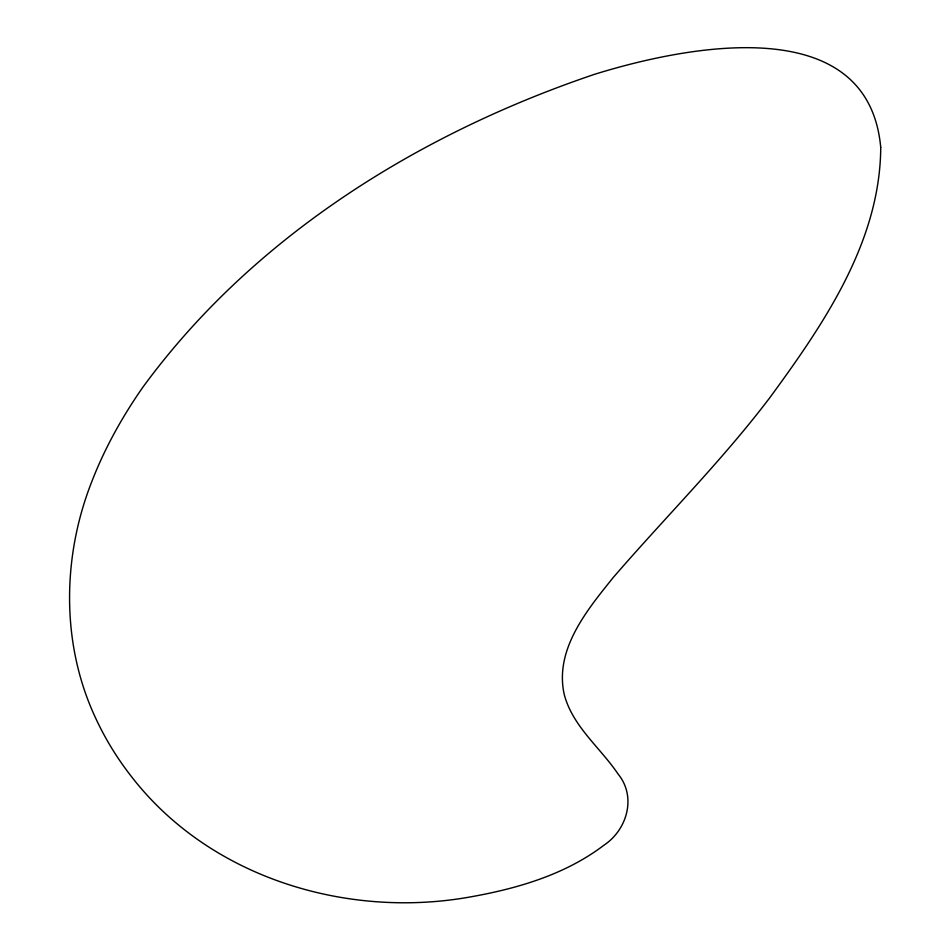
<?xml version="1.0" encoding="UTF-8"?>
<svg xmlns="http://www.w3.org/2000/svg" width="950" height="950" viewBox="0 0 950 950"><rect width="100%" height="100%" fill="white"/><g stroke="black" fill="none" stroke-linecap="round" stroke-linejoin="round"><path stroke-width="1.43" d="M880.733 147.452C880.175 241.763 823.745 323.997 770.117 397.29C721.893 460.94 665.178 517.322 613.094 577.671C586.91 610.28 554.171 649.681 564.264 694.592C572.755 726.596 600.21 747.543 618.058 774.001C636.785 796.801 627.154 829.932 603.784 845.322C564.134 875.461 514.71 889.354 466.296 897.631C344.161 918.246 209.166 876.755 131.848 777.076A824.683 489.488 -23.7 0 1 95.998 718.865C60.943 644.729 61.976 556.949 91.924 481.306A621.217 378.741 -20.4 0 1 142.797 387.315C253.056 236.479 419.461 133.439 594.664 74.278C683.264 46.728 868.003 8.408 880.733 147.452"/></g></svg>
